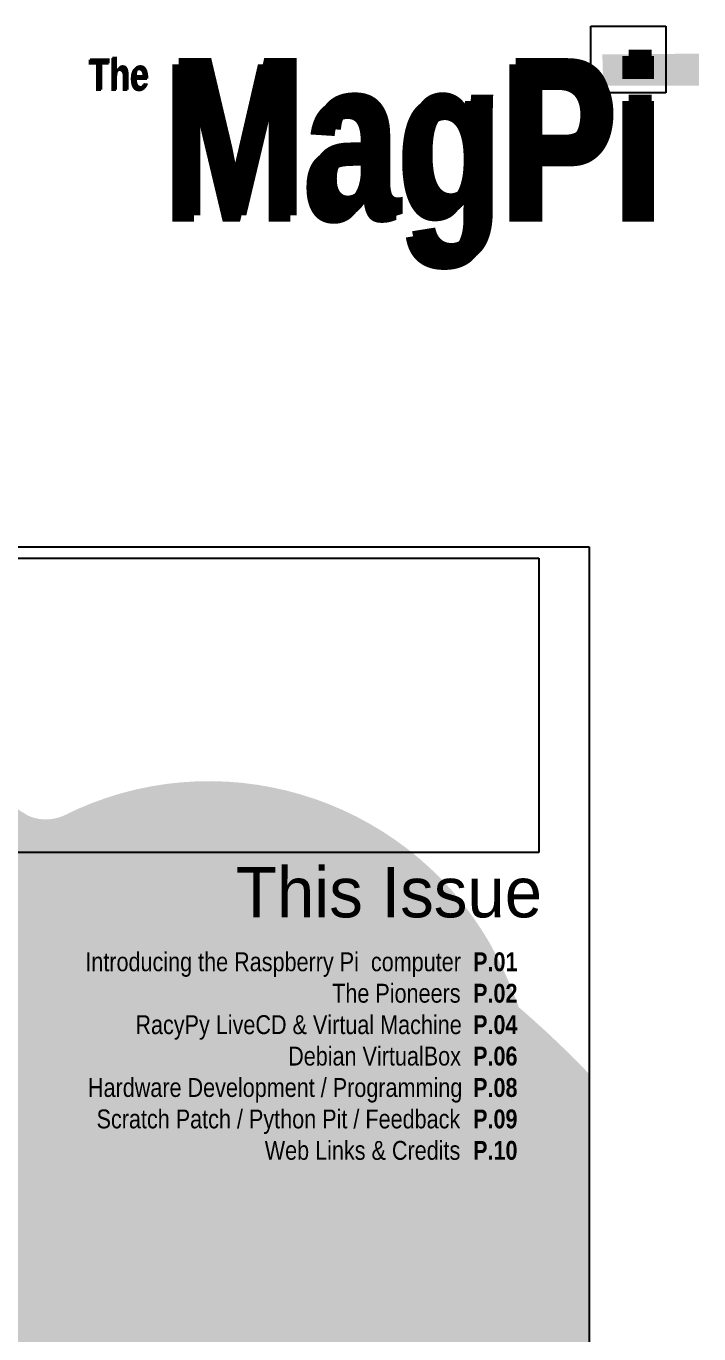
# Model space of a CAD drawing. Header units: millimetres. Extents: x -754 to 578, y -31 to 612.
# Drawn here: x 120.4 to 227.4, y 171.7 to 379.8 of the extents above; entities that cross this region are included whole.
import ezdxf

# ---------------------------------------------------------------- set-up
doc = ezdxf.new("R2010")
doc.units = ezdxf.units.MM
for name, color, linetype in [('Background Fill', 3, 'Continuous'), ('Images', 7, 'Continuous'), ('Text', 7, 'Continuous')]:
    doc.layers.add(name, color=color, linetype=linetype)
doc.styles.get("Standard").update_dxf_attribs({"font": 'arial.ttf'})
picture_1 = doc.add_image_def('image1.jpg', size_in_pixel=(3877, 2482))
picture_2 = doc.add_image_def('image4.png', size_in_pixel=(1000, 890))
picture_3 = doc.add_image_def('image7.png', size_in_pixel=(1746, 774))

msp = doc.modelspace()

# ---------------------------------------------------------------- hatches: boundary and pattern name
at = {"layer": 'Background Fill'}
h = msp.add_hatch(color=154, dxfattribs=at)
h.dxf.hatch_style = 1
h.paths.add_polyline_path([(227.442210145929, 375.453979329394), (212.0728119723831, 375.3439477178614), (212.2330728490988, 370.3649065478099), (227.442210145929, 370.337398644927)])
at = {"layer": 'Background Fill', "true_color": 0x010101}
h = msp.add_hatch(color=18, dxfattribs=at)
h.dxf.hatch_style = 1
edge = h.paths.add_edge_path()
edge.add_arc((14.13714228953993, 66.05036821475277), 5.807913626416285, 1.275464197753082, 62.44846320262373)
edge.add_arc((50.2300056646719, 133.5330695052299), 70.72090762997269, 224.7441867399971, 241.8117518982108, ccw=False)
edge.add_line((-8.526512829121202e-14, 83.74960531345087), (-2.842170943040401e-14, 297.0000000000001))
edge.add_line((-2.842170943040401e-14, 297.0000000000001), (56.60530441884882, 297.0000000000001))
edge.add_arc((32.46192734543833, 286.6598327097169), 26.26445727784844, -0.7870689497186163, 23.184566146012514, ccw=False)
edge.add_arc((55.94586765978195, 280.4126890830185), 6.508974787456369, 23.394349586185626, 64.73526677781842, ccw=False)
edge.add_arc((41.39813678510311, 275.6309811846147), 21.80360699868279, -10.658370673932325, 19.745368234292016, ccw=False)
edge.add_arc((56.99477431186929, 265.3853805578483), 8.520516004142252, 6.597388694866822, 46.81746160936768, ccw=False)
edge.add_arc((33.63526983047495, 265.6540479114007), 31.83152293101469, -21.311215793629685, 1.2785719473700965, ccw=False)
edge.add_arc((92.07498770003942, 209.0163113292386), 53.47699986028081, 57.56841699448552, 122.56565088630231, ccw=False)
edge.add_arc((123.4994929736408, 260.7114694069786), 7.110169438287065, 247.28817460529, 292.7118253947006)
edge.add_arc((149.4809779367527, 208.0806199916125), 51.59995031804294, 30.370672416276307, 116.76394834516441, ccw=False)
edge.add_arc((132.1499750118538, 199.586824854514), 70.86157634069299, 19.9064946490883, 29.210952333169587, ccw=False)
edge.add_arc((94.42696192880095, 102.4732001880038), 159.9638247332563, 43.73915488850821, 49.281844762795686, ccw=False)
edge.add_line((210, 213.0683994250644), (210, 197.5844620327144))
edge.add_line((210, 197.5844620327144), (117.4340023759941, 197.5844620327144))
edge.add_line((117.4340023759941, 197.5844620327144), (117.4340023759941, 243.4484232488084))
edge.add_arc((92.06673974743109, 208.9162420660986), 42.84821525457027, 53.69907996296252, 165.6151780016992)
edge.add_line((50.56185860601263, 219.5611653602663), (50.56185860601269, 23.20550962208995))
edge.add_arc((69.46115185486681, 69.06541166220961), 49.60155139141874, 183.33528897361, 247.60298427575128, ccw=False)
at = {"layer": 'Background Fill', "true_color": 0x990014}
h = msp.add_hatch(color=244, dxfattribs=at)
h.dxf.hatch_style = 1
edge = h.paths.add_edge_path()
edge.add_arc((149.3220080847609, 208.0049215860619), 40.76386384885807, 12.98648399284631, 124.0660112691296)
edge.add_arc((128.6737632103695, 240.0001730753891), 2.814419083974262, 140.9458267897864, 213.9620906963492)
edge.add_arc((157.9278592303146, 261.913111474448), 39.36218057006303, 216.6298973746129, 244.7568286742936)
edge.add_arc((204.8061586679761, 350.6854658554802), 139.7229701446646, 242.8932539445332, 251.8574351522656)
edge.add_arc((186.0475957178786, 286.5758816080206), 72.99080622329829, 250.1800023897945, 262.1676970227793)
edge.add_arc((180.8984576141711, 252.7035961345071), 38.73585404813532, 262.8853748981927, 277.1146251018074)
edge.add_arc((184.3884999805839, 220.3902855793525), 6.262324069523841, 282.0520826346847, 312.2238927145879)
edge.add_arc((187.0138656185296, 217.0298365425894), 2.033917681883143, 321.1097835438438, 363.8224052750988)
h = msp.add_hatch(color=244, dxfattribs=at)
h.dxf.hatch_style = 1
edge = h.paths.add_edge_path()
edge.add_line((117.4340023759941, 197.5844620327144), (155.2846037899803, 197.5844620327144))
edge.add_arc((118.2454665055444, 181.2727297154228), 40.47184579391297, 23.76829912594891, 91.14886248973107)
edge.add_line((117.4340023759941, 221.7364397273918), (117.4340023759941, 197.5844620327144))
h = msp.add_hatch(color=244, dxfattribs=at)
h.dxf.hatch_style = 1
edge = h.paths.add_edge_path()
edge.add_arc((188.8284528973929, 193.8630990826237), 14.2270991798215, 93.14589658010351, 117.48243578338119, ccw=False)
edge.add_arc((184.605891353893, 166.6143735661589), 41.59701906339379, 52.375850596222506, 85.25383865816468, ccw=False)
edge.add_line((210, 199.5605606145877), (210, 197.5844620327144))
edge.add_line((210, 197.5844620327144), (175.8245193722436, 197.5844620327144))
edge.add_arc((192.0826126374959, 192.6022328889179), 17.00435837845507, 125.27331749657449, 162.9625213750571, ccw=False)
at = {"layer": 'Background Fill', "true_color": 0x010101}
h = msp.add_hatch(color=18, dxfattribs=at)
h.dxf.hatch_style = 1
edge = h.paths.add_edge_path()
edge.add_arc((131.745339308085, 187.6557791919597), 175.0939808430064, 253.61242989508628, 258.6268457693991, ccw=False)
edge.add_arc((71.9915062381922, 71.29427873226578), 52.64750243051616, 245.9809628206053, 281.34207507099404, ccw=False)
edge.add_line((50.56185860601207, 23.20550962208995), (50.56185860601229, 197.5844620327144))
edge.add_line((50.56185860601229, 197.5844620327144), (209.9999999999996, 197.5844620327144))
edge.add_line((209.9999999999996, 197.5844620327144), (209.9999999999996, 46.67738179622668))
edge.add_arc((191.8059142867685, 82.5085850864119), 40.18581695278795, 276.84055936707836, 296.9201898436038, ccw=False)
edge.add_arc((180.2679655194103, 55.20167959252428), 20.61708867384147, 311.76301311857463, 322.3528798543646, ccw=False)
edge.add_arc((112.9286123387781, 146.7535365305614), 134.1888685508991, 292.2011696088591, 307.1683350269483, ccw=False)
edge.add_arc((132.0238704068758, 60.61601244904396), 49.50741675922467, 295.6839380743018, 309.6782849060593, ccw=False)
edge.add_arc((125.3489293384229, 77.8080896762139), 67.909032880672, 245.52748048947768, 294.4725195105224, ccw=False)
at = {"layer": 'Background Fill', "true_color": 0x990014}
h = msp.add_hatch(color=244, dxfattribs=at)
h.dxf.hatch_style = 1
edge = h.paths.add_edge_path()
edge.add_arc((115.3100212299176, 199.1716352992422), 45.37333095561108, 226.6441885871131, 327.971303962493)
edge.add_arc((127.0743999309647, 188.1882665478908), 29.73388792869573, 333.9021454519302, 378.4217761324806)
edge.add_line((155.2846037899803, 197.5844620327144), (77.06841206624037, 197.5844620327144))
edge.add_arc((102.9104497351524, 186.9173763861746), 27.95706756925849, 157.570126205607, 227.8798871517912)
h = msp.add_hatch(color=244, dxfattribs=at)
h.dxf.hatch_style = 1
edge = h.paths.add_edge_path()
edge.add_arc((242.0901913198999, 189.0140114571827), 66.89932010984504, 203.7630208301572, 224.0003677730552)
edge.add_arc((219.880489045626, 168.370913460644), 36.58768101440464, 224.907030113976, 254.3327809517515)
edge.add_line((210, 133.1425961827624), (210, 197.5844620327144))
edge.add_line((210, 197.5844620327144), (175.8245193722437, 197.5844620327144))
edge.add_arc((227.4271647682528, 186.7809157303601), 52.72143420444269, 168.1753283706047, 207.9668770514148)

# ---------------------------------------------------------------- texts
at = {"layer": 'Text', "color": 255, "attachment_point": 1}
for s, width, insert, char_height in [('{\\fImpact|b0|i0|c0|p34;The}', 9.590084078846303, (130.2542583785803, 374.5216260519554), 5), ('{\\fImpact|b0|i0|c0|p34;MagPi}', 79.25557996701355, (141.859180052033, 373.7379996430706), 25), ('{\\fImpact|b0|i0|c0|p34;\\C22;\\c12999;Pi}', 79.25557996701355, (196.8653253612315, 373.7385651301635), 25), ('\\pi16.181;{\\fViner Hand ITC|b0|i0|c0|p66;This Issue}', 62.43400237599414, (137.5659976240058, 246.0124721049985), 8), ('\\pi7.3443;{\\fArial Narrow|b0|i0|c0|p34;Introducing the Raspberry Pi  computer\\P\\pi46.637;The Pioneers\\P\\pi15.321;RacyPy LiveCD & Virtual Machine\\P\\pi39.634;Debian VirtualBox\\P\\pi7.7699;Hardware Development / Programming\\P\\pi9.1349;Scratch Patch / Python Pit / Feedback\\P\\pi35.906;Web Links & Credits}', 66.8592973149346, (122.4340023759941, 232.4406038386591), 3), ('{\\fArial Narrow|b1|i0|c0|p34;\\C40;P.01\\PP.02\\PP.04\\PP.06\\PP.08\\PP.09\\PP.10}', 8.496387193175252, (191.5036128068248, 232.4406038386591), 3)]:
    msp.add_mtext_dynamic_manual_height_columns(s, width=width, gutter_width=12.5, heights=[0], dxfattribs=dict(at, insert=insert, char_height=char_height))
at = {"layer": 'Text', "color": 252, "attachment_point": 1}
for s, width, insert, char_height in [('{\\fImpact|b0|i0|c0|p34;The}', 9.590084078846303, (130.4542583785801, 374.7216260519555), 5), ('{\\fImpact|b0|i0|c0|p34;MagPi}', 79.25557996701355, (142.859180052033, 374.7379996430706), 25)]:
    msp.add_mtext_dynamic_manual_height_columns(s, width=width, gutter_width=12.5, heights=[0], dxfattribs=dict(at, insert=insert, char_height=char_height))

# ---------------------------------------------------------------- pictures from other files: only their frames are drawn
at = {"layer": 'Images'}
image = msp.add_image(picture_2, insert=(210.2688946413082, 369.2137856332889), size_in_units=(11.92995072729627, 10.61765614729368), dxfattribs=at)
image.dxf.flags = 15
image = msp.add_image(picture_1, insert=(4.152360957636703e-14, 297.0000000000001), size_in_units=(328.0298146655921, 209.9999999999999), rotation=-90.00000000000001, dxfattribs=at)
image.dxf.flags = 7
image = msp.add_image(picture_3, insert=(96.30206910333482, 248.3445766336779), size_in_units=(105.6880450679966, 46.8514014218954), dxfattribs=at)
image.dxf.flags = 15

doc.saveas('drawing.dxf')
